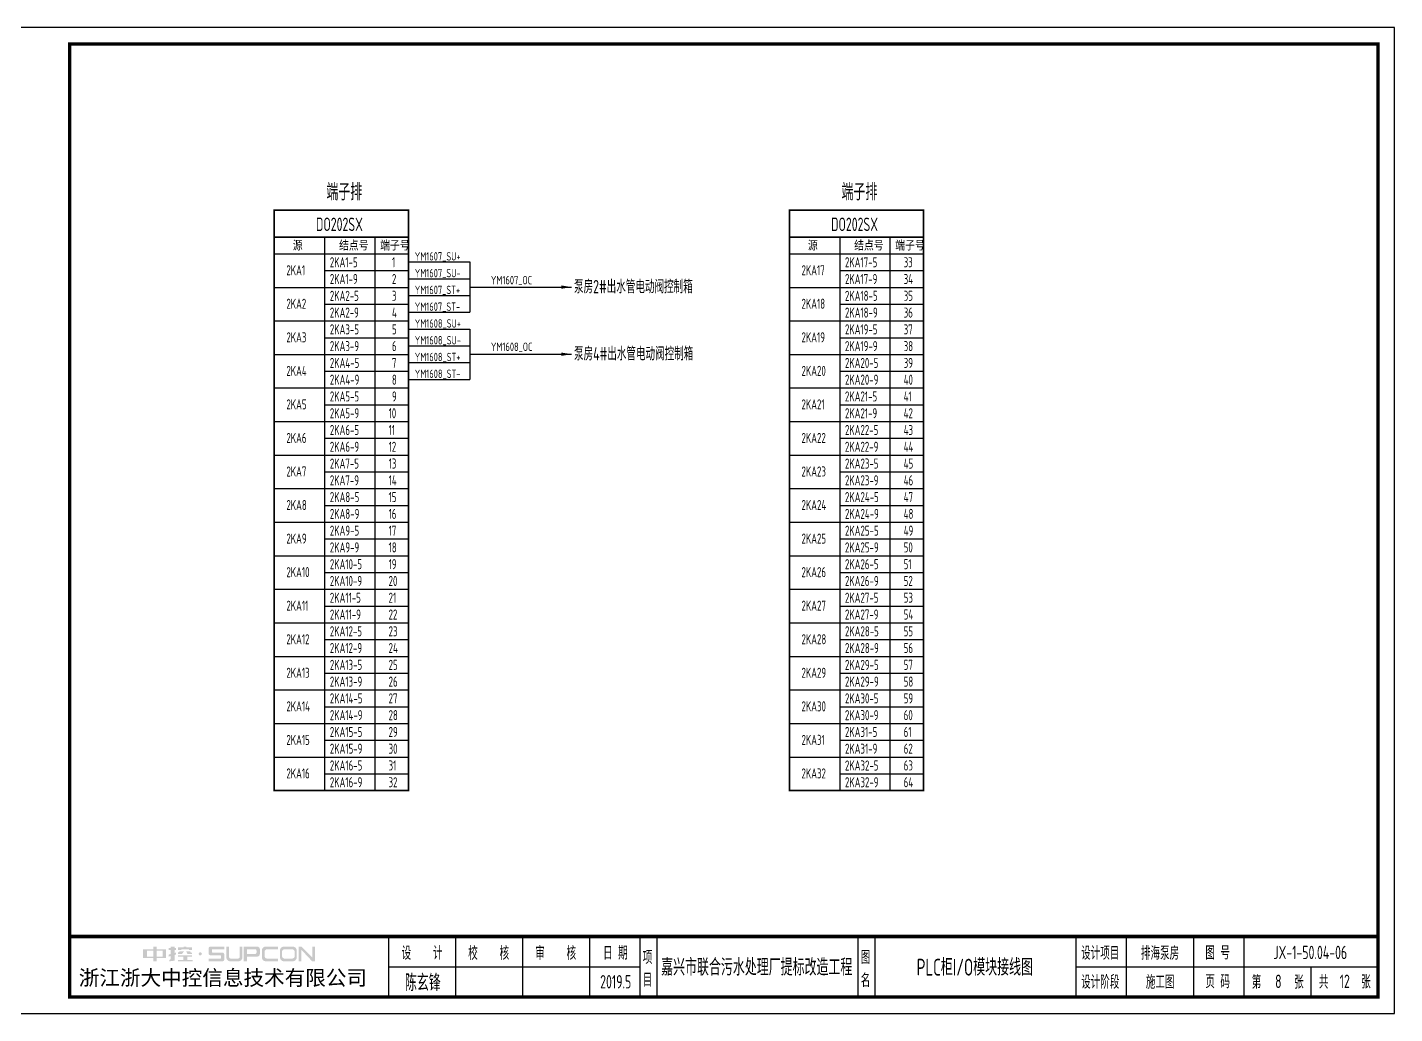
# Model space of a CAD drawing. Header units: millimetres. Extents: x 30557 to 235556, y -116603 to -73383.
# Drawn here: x 183823 to 187899, y -83067 to -80127 of the extents above; entities that cross this region are included whole.
import ezdxf
from ezdxf.enums import TextEntityAlignment as Align

# ---------------------------------------------------------------- set-up
doc = ezdxf.new("R2010")
doc.units = ezdxf.units.MM
doc.layers.add('1', color=3, linetype='Continuous')
doc.layers.add('符号层', color=3, linetype='Continuous')
doc.layers.add('_Drawing', color=7, linetype='Continuous', lineweight=25)
doc.styles.add('supcon', font='sceie.shx', dxfattribs={"width": 0.75, "height": 40, "bigfont": 'sceic.shx'})
doc.styles.add('Title', font='', dxfattribs={"height": 45})
doc.styles.get('Title').set_extended_font_data('SimHei')

# ---------------------------------------------------------------- blocks, each defined once
blk = doc.blocks.new('中控·SUPCON')
at = {"linetype": 'Continuous'}
h = blk.add_hatch(color=2, dxfattribs=at)
h.dxf.hatch_style = 1
h.paths.add_polyline_path([(34, 33), (20, 33), (20, 37), (15, 37), (15, 36), (15, 33), (0, 33), (0, 20), (13, 20), (15, 20), (15, 15), (20, 15), (20, 20), (22, 20), (34, 20)])
h.paths.add_polyline_path([(20, 30), (20, 31), (29, 31), (29, 22), (20, 22)], flags=16)
h.paths.add_polyline_path([(15, 30), (15, 22), (6, 22), (6, 31), (15, 31)], flags=16)
h.paths.add_polyline_path([(47, 32), (49, 32), (49, 35), (47, 35), (47, 37), (41, 37), (41, 35), (38, 35), (38, 32), (41, 32), (41, 25.8), (38, 25), (38, 22), (41, 22.8), (41, 18.3), (39, 17), (39, 15), (47, 16), (47, 24.5), (49, 25), (49, 28), (47, 27.5)])
h.paths.add_polyline_path([(61, 30), (55, 30), (52, 28), (52, 26), (58, 26)])
h.paths.add_polyline_path([(73, 28), (71, 28), (70, 30), (64, 30), (66, 26), (73, 26)])
h.paths.add_polyline_path([(73, 36), (64.6, 36), (64.6, 37), (60.4, 37), (60.4, 36), (52, 36), (52, 32), (56.8, 32), (56.8, 33.1), (68.2, 33.1), (68.2, 32), (73, 32)])
h.paths.add_polyline_path([(66, 22), (73, 22), (73, 24), (52, 24), (52, 22), (60, 22), (60, 17), (52, 17), (52, 15), (74, 15), (74, 17), (66, 17)])
h.paths.add_polyline_path([(82.7, 26.1, 1), (87.6, 26.1, 1)])
h.paths.add_polyline_path([(118, 28), (103.5, 28, -0.414214), (102.5, 29), (102.5, 32, -0.414214), (103.5, 33), (121, 33), (121, 37), (100.5, 37, 0.414214), (97.5, 34), (97.5, 27, 0.414214), (100.5, 24), (115, 24, -0.414214), (116, 23), (116, 20, -0.414214), (115, 19), (97.5, 19), (97.5, 15), (118, 15, 0.414214), (121, 18), (121, 25, 0.414214)])
h.paths.add_polyline_path([(128, 37), (124, 37), (124, 36), (124, 21, 0.414214), (130, 15), (142, 15, 0.414214), (148, 21), (148, 37), (144, 37), (144, 22, -0.414214), (141, 19), (131, 19, -0.414214), (128, 22)])
h.paths.add_polyline_path([(174, 26), (174, 33, 0.414214), (170, 37), (150, 37), (150, 36), (150, 15), (155, 15), (155, 22), (170, 22, 0.414214)])
h.paths.add_polyline_path([(167, 26), (155, 26), (155, 33), (167, 33, -0.414214), (169, 31), (169, 28, -0.414214)], flags=16)
h.paths.add_polyline_path([(201, 19), (185, 19, -0.414214), (181, 23), (181, 29, -0.414214), (185, 33), (201, 33), (201, 37), (183, 37, 0.414214), (177, 31), (177, 21, 0.414214), (183, 15), (201, 15)])
h.paths.add_polyline_path([(229, 21), (229, 31, 0.414214), (223, 37), (210, 37, 0.414214), (204, 31), (204, 21, 0.414214), (210, 15), (223, 15, 0.414214)])
h.paths.add_polyline_path([(207, 23), (207, 29, -0.414214), (211, 33), (222, 33, -0.414214), (226, 29), (226, 23, -0.414214), (222, 19), (211, 19, -0.414214)], flags=16)
h.paths.add_polyline_path([(236, 32.1), (252, 15), (256, 15), (256, 37), (252, 37), (252, 21), (236, 37), (232, 37), (232, 36), (232, 15), (236, 15)])
h = blk.add_hatch(color=2, dxfattribs=at)
h.dxf.hatch_style = 1
h.paths.add_polyline_path([(34, 33), (20, 33), (20, 37), (15, 37), (15, 36), (15, 33), (0, 33), (0, 20), (13, 20), (15, 20), (15, 15), (20, 15), (20, 20), (22, 20), (34, 20)])
h.paths.add_polyline_path([(20, 30), (20, 31), (29, 31), (29, 22), (20, 22)], flags=16)
h.paths.add_polyline_path([(15, 30), (15, 22), (6, 22), (6, 31), (15, 31)], flags=16)
h.paths.add_polyline_path([(47, 32), (49, 32), (49, 35), (47, 35), (47, 37), (41, 37), (41, 35), (38, 35), (38, 32), (41, 32), (41, 25.8), (38, 25), (38, 22), (41, 22.8), (41, 18.3), (39, 17), (39, 15), (47, 16), (47, 24.5), (49, 25), (49, 28), (47, 27.5)])
h.paths.add_polyline_path([(61, 30), (55, 30), (52, 28), (52, 26), (58, 26)])
h.paths.add_polyline_path([(73, 28), (71, 28), (70, 30), (64, 30), (66, 26), (73, 26)])
h.paths.add_polyline_path([(73, 36), (64.6, 36), (64.6, 37), (60.4, 37), (60.4, 36), (52, 36), (52, 32), (56.8, 32), (56.8, 33.1), (68.2, 33.1), (68.2, 32), (73, 32)])
h.paths.add_polyline_path([(66, 22), (73, 22), (73, 24), (52, 24), (52, 22), (60, 22), (60, 17), (52, 17), (52, 15), (74, 15), (74, 17), (66, 17)])
h.paths.add_polyline_path([(82.7, 26.1, 1), (87.6, 26.1, 1)])
h.paths.add_polyline_path([(118, 28), (103.5, 28, -0.414214), (102.5, 29), (102.5, 32, -0.414214), (103.5, 33), (121, 33), (121, 37), (100.5, 37, 0.414214), (97.5, 34), (97.5, 27, 0.414214), (100.5, 24), (115, 24, -0.414214), (116, 23), (116, 20, -0.414214), (115, 19), (97.5, 19), (97.5, 15), (118, 15, 0.414214), (121, 18), (121, 25, 0.414214)])
h.paths.add_polyline_path([(128, 37), (124, 37), (124, 36), (124, 21, 0.414214), (130, 15), (142, 15, 0.414214), (148, 21), (148, 37), (144, 37), (144, 22, -0.414214), (141, 19), (131, 19, -0.414214), (128, 22)])
h.paths.add_polyline_path([(174, 26), (174, 33, 0.414214), (170, 37), (150, 37), (150, 36), (150, 15), (155, 15), (155, 22), (170, 22, 0.414214)])
h.paths.add_polyline_path([(167, 26), (155, 26), (155, 33), (167, 33, -0.414214), (169, 31), (169, 28, -0.414214)], flags=16)
h.paths.add_polyline_path([(201, 19), (185, 19, -0.414214), (181, 23), (181, 29, -0.414214), (185, 33), (201, 33), (201, 37), (183, 37, 0.414214), (177, 31), (177, 21, 0.414214), (183, 15), (201, 15)])
h.paths.add_polyline_path([(229, 21), (229, 31, 0.414214), (223, 37), (210, 37, 0.414214), (204, 31), (204, 21, 0.414214), (210, 15), (223, 15, 0.414214)])
h.paths.add_polyline_path([(207, 23), (207, 29, -0.414214), (211, 33), (222, 33, -0.414214), (226, 29), (226, 23, -0.414214), (222, 19), (211, 19, -0.414214)], flags=16)
h.paths.add_polyline_path([(236, 32.1), (252, 15), (256, 15), (256, 37), (252, 37), (252, 21), (236, 37), (232, 37), (232, 36), (232, 15), (236, 15)])
h = blk.add_hatch(color=2, dxfattribs=at)
h.dxf.hatch_style = 1
h.paths.add_polyline_path([(34, 33), (20, 33), (20, 37), (15, 37), (15, 36), (15, 33), (0, 33), (0, 20), (13, 20), (15, 20), (15, 15), (20, 15), (20, 20), (22, 20), (34, 20)])
h.paths.add_polyline_path([(20, 30), (20, 31), (29, 31), (29, 22), (20, 22)], flags=16)
h.paths.add_polyline_path([(15, 30), (15, 22), (6, 22), (6, 31), (15, 31)], flags=16)
h.paths.add_polyline_path([(47, 32), (49, 32), (49, 35), (47, 35), (47, 37), (41, 37), (41, 35), (38, 35), (38, 32), (41, 32), (41, 25.8), (38, 25), (38, 22), (41, 22.8), (41, 18.3), (39, 17), (39, 15), (47, 16), (47, 24.5), (49, 25), (49, 28), (47, 27.5)])
h.paths.add_polyline_path([(61, 30), (55, 30), (52, 28), (52, 26), (58, 26)])
h.paths.add_polyline_path([(73, 28), (71, 28), (70, 30), (64, 30), (66, 26), (73, 26)])
h.paths.add_polyline_path([(73, 36), (64.6, 36), (64.6, 37), (60.4, 37), (60.4, 36), (52, 36), (52, 32), (56.8, 32), (56.8, 33.1), (68.2, 33.1), (68.2, 32), (73, 32)])
h.paths.add_polyline_path([(66, 22), (73, 22), (73, 24), (52, 24), (52, 22), (60, 22), (60, 17), (52, 17), (52, 15), (74, 15), (74, 17), (66, 17)])
h.paths.add_polyline_path([(82.7, 26.1, 1), (87.6, 26.1, 1)])
h.paths.add_polyline_path([(118, 28), (103.5, 28, -0.414214), (102.5, 29), (102.5, 32, -0.414214), (103.5, 33), (121, 33), (121, 37), (100.5, 37, 0.414214), (97.5, 34), (97.5, 27, 0.414214), (100.5, 24), (115, 24, -0.414214), (116, 23), (116, 20, -0.414214), (115, 19), (97.5, 19), (97.5, 15), (118, 15, 0.414214), (121, 18), (121, 25, 0.414214)])
h.paths.add_polyline_path([(128, 37), (124, 37), (124, 36), (124, 21, 0.414214), (130, 15), (142, 15, 0.414214), (148, 21), (148, 37), (144, 37), (144, 22, -0.414214), (141, 19), (131, 19, -0.414214), (128, 22)])
h.paths.add_polyline_path([(174, 26), (174, 33, 0.414214), (170, 37), (150, 37), (150, 36), (150, 15), (155, 15), (155, 22), (170, 22, 0.414214)])
h.paths.add_polyline_path([(167, 26), (155, 26), (155, 33), (167, 33, -0.414214), (169, 31), (169, 28, -0.414214)], flags=16)
h.paths.add_polyline_path([(201, 19), (185, 19, -0.414214), (181, 23), (181, 29, -0.414214), (185, 33), (201, 33), (201, 37), (183, 37, 0.414214), (177, 31), (177, 21, 0.414214), (183, 15), (201, 15)])
h.paths.add_polyline_path([(229, 21), (229, 31, 0.414214), (223, 37), (210, 37, 0.414214), (204, 31), (204, 21, 0.414214), (210, 15), (223, 15, 0.414214)])
h.paths.add_polyline_path([(207, 23), (207, 29, -0.414214), (211, 33), (222, 33, -0.414214), (226, 29), (226, 23, -0.414214), (222, 19), (211, 19, -0.414214)], flags=16)
h.paths.add_polyline_path([(236, 32.1), (252, 15), (256, 15), (256, 37), (252, 37), (252, 21), (236, 37), (232, 37), (232, 36), (232, 15), (236, 15)])
h = blk.add_hatch(color=2, dxfattribs=at)
h.dxf.hatch_style = 1
h.paths.add_polyline_path([(34, 33), (20, 33), (20, 37), (15, 37), (15, 36), (15, 33), (0, 33), (0, 20), (13, 20), (15, 20), (15, 15), (20, 15), (20, 20), (22, 20), (34, 20)])
h.paths.add_polyline_path([(20, 30), (20, 31), (29, 31), (29, 22), (20, 22)], flags=16)
h.paths.add_polyline_path([(15, 30), (15, 22), (6, 22), (6, 31), (15, 31)], flags=16)
h.paths.add_polyline_path([(47, 32), (49, 32), (49, 35), (47, 35), (47, 37), (41, 37), (41, 35), (38, 35), (38, 32), (41, 32), (41, 25.8), (38, 25), (38, 22), (41, 22.8), (41, 18.3), (39, 17), (39, 15), (47, 16), (47, 24.5), (49, 25), (49, 28), (47, 27.5)])
h.paths.add_polyline_path([(61, 30), (55, 30), (52, 28), (52, 26), (58, 26)])
h.paths.add_polyline_path([(73, 28), (71, 28), (70, 30), (64, 30), (66, 26), (73, 26)])
h.paths.add_polyline_path([(73, 36), (64.6, 36), (64.6, 37), (60.4, 37), (60.4, 36), (52, 36), (52, 32), (56.8, 32), (56.8, 33.1), (68.2, 33.1), (68.2, 32), (73, 32)])
h.paths.add_polyline_path([(66, 22), (73, 22), (73, 24), (52, 24), (52, 22), (60, 22), (60, 17), (52, 17), (52, 15), (74, 15), (74, 17), (66, 17)])
h.paths.add_polyline_path([(82.7, 26.1, 1), (87.6, 26.1, 1)])
h.paths.add_polyline_path([(118, 28), (103.5, 28, -0.414214), (102.5, 29), (102.5, 32, -0.414214), (103.5, 33), (121, 33), (121, 37), (100.5, 37, 0.414214), (97.5, 34), (97.5, 27, 0.414214), (100.5, 24), (115, 24, -0.414214), (116, 23), (116, 20, -0.414214), (115, 19), (97.5, 19), (97.5, 15), (118, 15, 0.414214), (121, 18), (121, 25, 0.414214)])
h.paths.add_polyline_path([(128, 37), (124, 37), (124, 36), (124, 21, 0.414214), (130, 15), (142, 15, 0.414214), (148, 21), (148, 37), (144, 37), (144, 22, -0.414214), (141, 19), (131, 19, -0.414214), (128, 22)])
h.paths.add_polyline_path([(174, 26), (174, 33, 0.414214), (170, 37), (150, 37), (150, 36), (150, 15), (155, 15), (155, 22), (170, 22, 0.414214)])
h.paths.add_polyline_path([(167, 26), (155, 26), (155, 33), (167, 33, -0.414214), (169, 31), (169, 28, -0.414214)], flags=16)
h.paths.add_polyline_path([(201, 19), (185, 19, -0.414214), (181, 23), (181, 29, -0.414214), (185, 33), (201, 33), (201, 37), (183, 37, 0.414214), (177, 31), (177, 21, 0.414214), (183, 15), (201, 15)])
h.paths.add_polyline_path([(229, 21), (229, 31, 0.414214), (223, 37), (210, 37, 0.414214), (204, 31), (204, 21, 0.414214), (210, 15), (223, 15, 0.414214)])
h.paths.add_polyline_path([(207, 23), (207, 29, -0.414214), (211, 33), (222, 33, -0.414214), (226, 29), (226, 23, -0.414214), (222, 19), (211, 19, -0.414214)], flags=16)
h.paths.add_polyline_path([(236, 32.1), (252, 15), (256, 15), (256, 37), (252, 37), (252, 21), (236, 37), (232, 37), (232, 36), (232, 15), (236, 15)])
h = blk.add_hatch(color=2, dxfattribs=at)
h.dxf.hatch_style = 1
h.paths.add_polyline_path([(34, 33), (20, 33), (20, 37), (15, 37), (15, 36), (15, 33), (0, 33), (0, 20), (13, 20), (15, 20), (15, 15), (20, 15), (20, 20), (22, 20), (34, 20)])
h.paths.add_polyline_path([(20, 30), (20, 31), (29, 31), (29, 22), (20, 22)], flags=16)
h.paths.add_polyline_path([(15, 30), (15, 22), (6, 22), (6, 31), (15, 31)], flags=16)
h.paths.add_polyline_path([(47, 32), (49, 32), (49, 35), (47, 35), (47, 37), (41, 37), (41, 35), (38, 35), (38, 32), (41, 32), (41, 25.8), (38, 25), (38, 22), (41, 22.8), (41, 18.3), (39, 17), (39, 15), (47, 16), (47, 24.5), (49, 25), (49, 28), (47, 27.5)])
h.paths.add_polyline_path([(61, 30), (55, 30), (52, 28), (52, 26), (58, 26)])
h.paths.add_polyline_path([(73, 28), (71, 28), (70, 30), (64, 30), (66, 26), (73, 26)])
h.paths.add_polyline_path([(73, 36), (64.6, 36), (64.6, 37), (60.4, 37), (60.4, 36), (52, 36), (52, 32), (56.8, 32), (56.8, 33.1), (68.2, 33.1), (68.2, 32), (73, 32)])
h.paths.add_polyline_path([(66, 22), (73, 22), (73, 24), (52, 24), (52, 22), (60, 22), (60, 17), (52, 17), (52, 15), (74, 15), (74, 17), (66, 17)])
h.paths.add_polyline_path([(82.7, 26.1, 1), (87.6, 26.1, 1)])
h.paths.add_polyline_path([(118, 28), (103.5, 28, -0.414214), (102.5, 29), (102.5, 32, -0.414214), (103.5, 33), (121, 33), (121, 37), (100.5, 37, 0.414214), (97.5, 34), (97.5, 27, 0.414214), (100.5, 24), (115, 24, -0.414214), (116, 23), (116, 20, -0.414214), (115, 19), (97.5, 19), (97.5, 15), (118, 15, 0.414214), (121, 18), (121, 25, 0.414214)])
h.paths.add_polyline_path([(128, 37), (124, 37), (124, 36), (124, 21, 0.414214), (130, 15), (142, 15, 0.414214), (148, 21), (148, 37), (144, 37), (144, 22, -0.414214), (141, 19), (131, 19, -0.414214), (128, 22)])
h.paths.add_polyline_path([(174, 26), (174, 33, 0.414214), (170, 37), (150, 37), (150, 36), (150, 15), (155, 15), (155, 22), (170, 22, 0.414214)])
h.paths.add_polyline_path([(167, 26), (155, 26), (155, 33), (167, 33, -0.414214), (169, 31), (169, 28, -0.414214)], flags=16)
h.paths.add_polyline_path([(201, 19), (185, 19, -0.414214), (181, 23), (181, 29, -0.414214), (185, 33), (201, 33), (201, 37), (183, 37, 0.414214), (177, 31), (177, 21, 0.414214), (183, 15), (201, 15)])
h.paths.add_polyline_path([(229, 21), (229, 31, 0.414214), (223, 37), (210, 37, 0.414214), (204, 31), (204, 21, 0.414214), (210, 15), (223, 15, 0.414214)])
h.paths.add_polyline_path([(207, 23), (207, 29, -0.414214), (211, 33), (222, 33, -0.414214), (226, 29), (226, 23, -0.414214), (222, 19), (211, 19, -0.414214)], flags=16)
h.paths.add_polyline_path([(236, 32.1), (252, 15), (256, 15), (256, 37), (252, 37), (252, 21), (236, 37), (232, 37), (232, 36), (232, 15), (236, 15)])
h = blk.add_hatch(color=2, dxfattribs=at)
h.dxf.hatch_style = 1
h.paths.add_polyline_path([(34, 33), (20, 33), (20, 37), (15, 37), (15, 36), (15, 33), (0, 33), (0, 20), (13, 20), (15, 20), (15, 15), (20, 15), (20, 20), (22, 20), (34, 20)])
h.paths.add_polyline_path([(20, 30), (20, 31), (29, 31), (29, 22), (20, 22)], flags=16)
h.paths.add_polyline_path([(15, 30), (15, 22), (6, 22), (6, 31), (15, 31)], flags=16)
h.paths.add_polyline_path([(47, 32), (49, 32), (49, 35), (47, 35), (47, 37), (41, 37), (41, 35), (38, 35), (38, 32), (41, 32), (41, 25.8), (38, 25), (38, 22), (41, 22.8), (41, 18.3), (39, 17), (39, 15), (47, 16), (47, 24.5), (49, 25), (49, 28), (47, 27.5)])
h.paths.add_polyline_path([(61, 30), (55, 30), (52, 28), (52, 26), (58, 26)])
h.paths.add_polyline_path([(73, 28), (71, 28), (70, 30), (64, 30), (66, 26), (73, 26)])
h.paths.add_polyline_path([(73, 36), (64.6, 36), (64.6, 37), (60.4, 37), (60.4, 36), (52, 36), (52, 32), (56.8, 32), (56.8, 33.1), (68.2, 33.1), (68.2, 32), (73, 32)])
h.paths.add_polyline_path([(66, 22), (73, 22), (73, 24), (52, 24), (52, 22), (60, 22), (60, 17), (52, 17), (52, 15), (74, 15), (74, 17), (66, 17)])
h.paths.add_polyline_path([(82.7, 26.1, 1), (87.6, 26.1, 1)])
h.paths.add_polyline_path([(118, 28), (103.5, 28, -0.414214), (102.5, 29), (102.5, 32, -0.414214), (103.5, 33), (121, 33), (121, 37), (100.5, 37, 0.414214), (97.5, 34), (97.5, 27, 0.414214), (100.5, 24), (115, 24, -0.414214), (116, 23), (116, 20, -0.414214), (115, 19), (97.5, 19), (97.5, 15), (118, 15, 0.414214), (121, 18), (121, 25, 0.414214)])
h.paths.add_polyline_path([(128, 37), (124, 37), (124, 36), (124, 21, 0.414214), (130, 15), (142, 15, 0.414214), (148, 21), (148, 37), (144, 37), (144, 22, -0.414214), (141, 19), (131, 19, -0.414214), (128, 22)])
h.paths.add_polyline_path([(174, 26), (174, 33, 0.414214), (170, 37), (150, 37), (150, 36), (150, 15), (155, 15), (155, 22), (170, 22, 0.414214)])
h.paths.add_polyline_path([(167, 26), (155, 26), (155, 33), (167, 33, -0.414214), (169, 31), (169, 28, -0.414214)], flags=16)
h.paths.add_polyline_path([(201, 19), (185, 19, -0.414214), (181, 23), (181, 29, -0.414214), (185, 33), (201, 33), (201, 37), (183, 37, 0.414214), (177, 31), (177, 21, 0.414214), (183, 15), (201, 15)])
h.paths.add_polyline_path([(229, 21), (229, 31, 0.414214), (223, 37), (210, 37, 0.414214), (204, 31), (204, 21, 0.414214), (210, 15), (223, 15, 0.414214)])
h.paths.add_polyline_path([(207, 23), (207, 29, -0.414214), (211, 33), (222, 33, -0.414214), (226, 29), (226, 23, -0.414214), (222, 19), (211, 19, -0.414214)], flags=16)
h.paths.add_polyline_path([(236, 32.1), (252, 15), (256, 15), (256, 37), (252, 37), (252, 21), (236, 37), (232, 37), (232, 36), (232, 15), (236, 15)])
blk = doc.blocks.new('supcon图框')
at = {"linetype": 'Continuous'}
for p, q in [((6145.7, 4361.7), (1987.7, 4361.7)), ((1987.7, 4361.7), (1987.7, 1421.7)), ((6145.7, 1421.7), (6145.7, 4361.7)), ((1987.7, 1421.7), (6145.7, 1421.7))]:
    blk.add_line(p, q, dxfattribs=at)
for p, q in [((3145.7, 1651.7), (3145.7, 1471.7)), ((3345.7, 1651.7), (3345.7, 1471.7)), ((3545.7, 1651.7), (3545.7, 1471.7)), ((3745.7, 1651.7), (3745.7, 1471.7)), ((3895.7, 1651.7), (3895.7, 1471.7)), ((3945.7, 1651.7), (3945.7, 1471.7)), ((4545.7, 1651.7), (4545.7, 1471.7)), ((4595.7, 1651.7), (4595.7, 1471.7)), ((5195.7, 1651.7), (5195.7, 1471.7)), ((5345.7, 1651.7), (5345.7, 1471.7)), ((5545.7, 1651.7), (5545.7, 1471.7)), ((5695.7, 1651.7), (5695.7, 1471.7)), ((3145.7, 1561.7), (3895.7, 1561.7)), ((5195.7, 1561.7), (6095.7, 1561.7)), ((5895.7, 1561.7), (5895.7, 1471.7))]:
    blk.add_line(p, q)
at = {"linetype": 'Continuous', "const_width": 10}
blk.add_lwpolyline([(2195.7, 4311.7), (6095.7, 4311.7), (6095.7, 1471.7), (2195.7, 1471.7)], close=True, dxfattribs=at)
blk.add_lwpolyline([(2195.7, 1651.7), (6095.7, 1651.7)], dxfattribs=at)
at = {"linetype": 'Continuous', "xscale": 2, "yscale": 2, "zscale": 2}
blk.add_blockref('中控·SUPCON', (2414.6, 1547.7), dxfattribs=at)
at = {"style": 'supcon', "width": 0.75}
for s, p in [('设    计', (3246.2, 1604.2)), ('校    核', (3444.8, 1604.2)), ('审    核', (3644.5, 1604.2)), ('日 期', (3822.5, 1604.2)), ('项', (3918.2, 1590.7)), ('图', (4568.2, 1590.7)), ('设计项目', (5268, 1604.2)), ('图 号', (5618, 1604.2)), ('目', (3918.2, 1522.9)), ('名', (4568.2, 1522.9)), ('设计阶段', (5268, 1518.1)), ('施工图', (5446.5, 1518.1)), ('页 码', (5618, 1518.1)), ('第      张', (5797, 1518.1)), ('共      张', (5997, 1518.1))]:
    blk.add_text(s, height=40, dxfattribs=at).set_placement(p, align=Align.MIDDLE)
at = {"style": 'Title'}
blk.add_text('浙江浙大中控信息技术有限公司', height=45, dxfattribs=at).set_placement((2222.8, 1506.2))
blk = doc.blocks.new('DO端子接线表1')
at = {"lineweight": -3}
for p, q in [((19587.6, 29279.5), (19587.6, 27629.5)), ((19737.6, 29279.5), (19737.6, 27629.5)), ((19437.6, 29229.5), (19837.6, 29229.5)), ((19587.6, 29179.5), (19837.6, 29179.5)), ((19437.6, 29129.5), (19837.6, 29129.5)), ((19587.6, 29079.5), (19837.6, 29079.5)), ((19437.6, 29029.5), (19837.6, 29029.5)), ((19587.6, 28979.5), (19837.6, 28979.5)), ((19437.6, 28929.5), (19837.6, 28929.5)), ((19587.6, 28879.5), (19837.6, 28879.5)), ((19437.6, 28829.5), (19837.6, 28829.5)), ((19587.6, 28779.5), (19837.6, 28779.5)), ((19437.6, 28729.5), (19837.6, 28729.5)), ((19587.6, 28679.5), (19837.6, 28679.5)), ((19437.6, 28629.5), (19837.6, 28629.5)), ((19587.6, 28579.5), (19837.6, 28579.5)), ((19437.6, 28529.5), (19837.6, 28529.5)), ((19587.6, 28479.5), (19837.6, 28479.5)), ((19437.6, 28429.5), (19837.6, 28429.5)), ((19587.6, 28379.5), (19837.6, 28379.5)), ((19437.6, 28329.5), (19837.6, 28329.5)), ((19587.6, 28279.5), (19837.6, 28279.5)), ((19437.6, 28229.5), (19837.6, 28229.5)), ((19587.6, 28179.5), (19837.6, 28179.5)), ((19437.6, 28129.5), (19837.6, 28129.5)), ((19587.6, 28079.5), (19837.6, 28079.5)), ((19437.6, 28029.5), (19837.6, 28029.5)), ((19587.6, 27979.5), (19837.6, 27979.5)), ((19437.6, 27929.5), (19837.6, 27929.5)), ((19587.6, 27879.5), (19837.6, 27879.5)), ((19437.6, 27829.5), (19837.6, 27829.5)), ((19587.6, 27779.5), (19837.6, 27779.5)), ((19437.6, 27729.5), (19837.6, 27729.5)), ((19587.6, 27679.5), (19837.6, 27679.5))]:
    blk.add_line(p, q, dxfattribs=at)
at = {"lineweight": -3, "const_width": 5}
blk.add_lwpolyline([(19437.6, 29359.5), (19437.6, 27629.5), (19837.6, 27629.5), (19837.6, 29359.5)], close=True, dxfattribs=at)
blk.add_lwpolyline([(19437.6, 29279.5), (19837.6, 29279.5)], dxfattribs=at)
at = {"color": 7, "style": 'supcon', "width": 0.75}
for s, p in [('源', (19492.9, 29239.3)), ('结点号', (19630.8, 29239.3)), ('端子号', (19753.3, 29239.3)), ('1', (19788.4, 29189.3)), ('2', (19788.4, 29139.3)), ('3', (19788.4, 29089.3)), ('4', (19788.4, 29039.3)), ('5', (19788.4, 28989.3)), ('6', (19788.4, 28939.3)), ('7', (19788.4, 28889.3)), ('8', (19788.4, 28839.3)), ('9', (19788.4, 28789.3)), ('10', (19778.4, 28739.3)), ('11', (19778.4, 28689.3)), ('12', (19778.4, 28639.3)), ('13', (19778.4, 28589.3)), ('14', (19778.4, 28539.3)), ('15', (19778.4, 28489.3)), ('16', (19778.4, 28439.3)), ('17', (19778.4, 28389.3)), ('18', (19778.4, 28339.3)), ('19', (19778.4, 28289.3)), ('20', (19778.4, 28239.3)), ('21', (19778.4, 28189.3)), ('22', (19778.4, 28139.3)), ('23', (19778.4, 28089.3)), ('24', (19778.4, 28039.3)), ('25', (19778.4, 27989.3)), ('26', (19778.4, 27939.3)), ('27', (19778.4, 27889.3)), ('28', (19778.4, 27839.3)), ('29', (19778.4, 27789.3)), ('30', (19778.4, 27739.3)), ('31', (19778.4, 27689.3)), ('32', (19778.4, 27639.3))]:
    blk.add_text(s, height=30, dxfattribs=at).set_placement(p)
blk = doc.blocks.new('DO端子接线表2')
at = {"lineweight": -3}
for p, q in [((21123.2, 29279.5), (21123.2, 27629.5)), ((21273.2, 29279.5), (21273.2, 27629.5)), ((20973.2, 29229.5), (21373.2, 29229.5)), ((21123.2, 29179.5), (21373.2, 29179.5)), ((20973.2, 29129.5), (21373.2, 29129.5)), ((21123.2, 29079.5), (21373.2, 29079.5)), ((20973.2, 29029.5), (21373.2, 29029.5)), ((21123.2, 28979.5), (21373.2, 28979.5)), ((20973.2, 28929.5), (21373.2, 28929.5)), ((21123.2, 28879.5), (21373.2, 28879.5)), ((20973.2, 28829.5), (21373.2, 28829.5)), ((21123.2, 28779.5), (21373.2, 28779.5)), ((20973.2, 28729.5), (21373.2, 28729.5)), ((21123.2, 28679.5), (21373.2, 28679.5)), ((20973.2, 28629.5), (21373.2, 28629.5)), ((21123.2, 28579.5), (21373.2, 28579.5)), ((20973.2, 28529.5), (21373.2, 28529.5)), ((21123.2, 28479.5), (21373.2, 28479.5)), ((20973.2, 28429.5), (21373.2, 28429.5)), ((21123.2, 28379.5), (21373.2, 28379.5)), ((20973.2, 28329.5), (21373.2, 28329.5)), ((21123.2, 28279.5), (21373.2, 28279.5)), ((20973.2, 28229.5), (21373.2, 28229.5)), ((21123.2, 28179.5), (21373.2, 28179.5)), ((20973.2, 28129.5), (21373.2, 28129.5)), ((21123.2, 28079.5), (21373.2, 28079.5)), ((20973.2, 28029.5), (21373.2, 28029.5)), ((21123.2, 27979.5), (21373.2, 27979.5)), ((20973.2, 27929.5), (21373.2, 27929.5)), ((21123.2, 27879.5), (21373.2, 27879.5)), ((20973.2, 27829.5), (21373.2, 27829.5)), ((21123.2, 27779.5), (21373.2, 27779.5)), ((20973.2, 27729.5), (21373.2, 27729.5)), ((21123.2, 27679.5), (21373.2, 27679.5))]:
    blk.add_line(p, q, dxfattribs=at)
at = {"lineweight": -3, "const_width": 5}
blk.add_lwpolyline([(20973.2, 29359.5), (20973.2, 27629.5), (21373.2, 27629.5), (21373.2, 29359.5)], close=True, dxfattribs=at)
blk.add_lwpolyline([(20973.2, 29279.5), (21373.2, 29279.5)], dxfattribs=at)
at = {"color": 7, "style": 'supcon', "width": 0.75}
for s, p in [('源', (21028.5, 29239.3)), ('结点号', (21166.4, 29239.3)), ('端子号', (21288.9, 29239.3)), ('33', (21314, 29189.3)), ('34', (21314, 29139.3)), ('35', (21314, 29089.3)), ('36', (21314, 29039.3)), ('37', (21314, 28989.3)), ('38', (21314, 28939.3)), ('39', (21314, 28889.3)), ('40', (21314, 28839.3)), ('41', (21314, 28789.3)), ('42', (21314, 28739.3)), ('43', (21314, 28689.3)), ('44', (21314, 28639.3)), ('45', (21314, 28589.3)), ('46', (21314, 28539.3)), ('47', (21314, 28489.3)), ('48', (21314, 28439.3)), ('49', (21314, 28389.3)), ('50', (21314, 28339.3)), ('51', (21314, 28289.3)), ('52', (21314, 28239.3)), ('53', (21314, 28189.3)), ('54', (21314, 28139.3)), ('55', (21314, 28089.3)), ('56', (21314, 28039.3)), ('57', (21314, 27989.3)), ('58', (21314, 27939.3)), ('59', (21314, 27889.3)), ('60', (21314, 27839.3)), ('61', (21314, 27789.3)), ('62', (21314, 27739.3)), ('63', (21314, 27689.3)), ('64', (21314, 27639.3))]:
    blk.add_text(s, height=30, dxfattribs=at).set_placement(p)

msp = doc.modelspace()

# ---------------------------------------------------------------- linework, layer by layer
for p, q in [((184959.2, -80826.7), (185141.7, -80826.7)), ((185141.7, -80826.7), (185141.7, -80976.7)), ((184959.2, -80876.7), (185141.7, -80876.7)), ((185141.7, -80901.7), (185445.6, -80901.7)), ((184959.2, -80926.7), (185141.7, -80926.7)), ((184959.2, -80976.7), (185141.7, -80976.7)), ((184959.2, -81026.7), (185141.7, -81026.7)), ((185141.7, -81026.7), (185141.7, -81176.7)), ((184959.2, -81076.7), (185141.7, -81076.7)), ((185141.7, -81101.7), (185445.6, -81101.7)), ((184959.2, -81126.7), (185141.7, -81126.7)), ((184959.2, -81176.7), (185141.7, -81176.7))]:
    msp.add_line(p, q)
for points in [[(185445.6, -80901.7, 0, 10, 0), (185414.8, -80901.7, 10, 10, 0)], [(185445.6, -81101.7, 0, 10, 0), (185414.8, -81101.7, 10, 10, 0)]]:
    msp.add_lwpolyline(points, format="xyseb")

# ---------------------------------------------------------------- block references
msp.add_blockref('supcon图框', (181753.6, -84489.1))
at = {"color": 1}
for name in ['DO端子接线表1', 'DO端子接线表2']:
    msp.add_blockref(name, (165121.6, -110031.9), dxfattribs=at)

# ---------------------------------------------------------------- texts
at = {"linetype": 'Continuous', "style": 'supcon', "width": 0.75}
for s, height, p in [('YM1607_SU+', 25, (184978, -80822.5)), ('YM1607_SU-', 25, (184978, -80872.5)), ('YM1607_OC', 25, (185205, -80893.4)), ('YM1607_ST+', 25, (184978, -80922.5)), ('泵房2#出水管电动阀控制箱', 40, (185452.8, -80920.3)), ('YM1607_ST-', 25, (184978, -80972.5)), ('YM1608_SU+', 25, (184978, -81022.5)), ('YM1608_SU-', 25, (184978, -81072.5)), ('YM1608_OC', 25, (185205, -81092)), ('泵房4#出水管电动阀控制箱', 40, (185452.8, -81120.3)), ('YM1608_ST+', 25, (184978, -81122.5)), ('YM1608_ST-', 25, (184978, -81172.5))]:
    msp.add_text(s, height=height, dxfattribs=at).set_placement(p)
at = {"color": 3, "style": 'supcon', "width": 0.75}
for s, p in [('2KA1', (184595.3, -80866.3)), ('2KA17', (186131, -80866.3)), ('2KA2', (184595.3, -80966.3)), ('2KA18', (186131, -80966.3)), ('2KA3', (184595.3, -81066.3)), ('2KA19', (186131, -81066.3)), ('2KA4', (184595.3, -81166.3)), ('2KA20', (186131, -81166.3)), ('2KA5', (184595.3, -81266.3)), ('2KA21', (186131, -81266.3)), ('2KA6', (184595.3, -81366.3)), ('2KA22', (186131, -81366.3)), ('2KA7', (184595.3, -81466.3)), ('2KA23', (186131, -81466.3)), ('2KA8', (184595.3, -81566.3)), ('2KA24', (186131, -81566.3)), ('2KA9', (184595.3, -81666.3)), ('2KA25', (186131, -81666.3)), ('2KA10', (184595.3, -81766.3)), ('2KA26', (186131, -81766.3)), ('2KA11', (184595.3, -81866.3)), ('2KA27', (186131, -81866.3)), ('2KA12', (184595.3, -81966.3)), ('2KA28', (186131, -81966.3)), ('2KA13', (184595.3, -82066.3)), ('2KA29', (186131, -82066.3)), ('2KA14', (184595.3, -82166.3)), ('2KA30', (186131, -82166.3)), ('2KA15', (184595.3, -82266.3)), ('2KA31', (186131, -82266.3)), ('2KA16', (184595.3, -82366.3)), ('2KA32', (186131, -82366.3))]:
    msp.add_text(s, height=30, dxfattribs=at).set_placement(p)
for s, height, p in [('排海泵房', 40, (187200, -82884.9)), ('陈玄锋', 50, (185002.1, -82972.4)), ('8', 40, (187552.6, -82971)), ('12', 40, (187750.6, -82971)), ('2019.5', 40, (185577.1, -82972.4))]:
    msp.add_text(s, height=height, dxfattribs=at).set_placement(p, align=Align.MIDDLE)
at = {"layer": '1', "style": 'supcon', "width": 0.75}
for p in [(184753.4, -80734.5), (186289.1, -80734.5)]:
    msp.add_text('DO202SX', height=40, dxfattribs=at).set_placement(p, align=Align.CENTER)
at = {"layer": '1', "color": 3, "style": 'supcon', "width": 0.75}
for s, p in [('2KA1-5', (184724.9, -80842.6)), ('2KA17-5', (186260.6, -80842.6)), ('2KA1-9', (184724.9, -80892.6)), ('2KA17-9', (186260.6, -80892.6)), ('2KA2-5', (184724.9, -80942.6)), ('2KA18-5', (186260.6, -80942.6)), ('2KA2-9', (184724.9, -80992.6)), ('2KA18-9', (186260.6, -80992.6)), ('2KA3-5', (184724.9, -81042.6)), ('2KA19-5', (186260.6, -81042.6)), ('2KA3-9', (184724.9, -81092.6)), ('2KA19-9', (186260.6, -81092.6)), ('2KA4-5', (184724.9, -81142.6)), ('2KA20-5', (186260.6, -81142.6)), ('2KA4-9', (184724.9, -81192.6)), ('2KA20-9', (186260.6, -81192.6)), ('2KA5-5', (184724.9, -81242.6)), ('2KA21-5', (186260.6, -81242.6)), ('2KA5-9', (184724.9, -81292.6)), ('2KA21-9', (186260.6, -81292.6)), ('2KA6-5', (184724.9, -81342.6)), ('2KA22-5', (186260.6, -81342.6)), ('2KA6-9', (184724.9, -81392.6)), ('2KA22-9', (186260.6, -81392.6)), ('2KA7-5', (184724.9, -81442.6)), ('2KA23-5', (186260.6, -81442.6)), ('2KA7-9', (184724.9, -81492.6)), ('2KA23-9', (186260.6, -81492.6)), ('2KA8-5', (184724.9, -81542.6)), ('2KA24-5', (186260.6, -81542.6)), ('2KA8-9', (184724.9, -81592.6)), ('2KA24-9', (186260.6, -81592.6)), ('2KA9-5', (184724.9, -81642.6)), ('2KA25-5', (186260.6, -81642.6)), ('2KA9-9', (184724.9, -81692.6)), ('2KA25-9', (186260.6, -81692.6)), ('2KA10-5', (184724.9, -81742.6)), ('2KA26-5', (186260.6, -81742.6)), ('2KA10-9', (184724.9, -81792.6)), ('2KA26-9', (186260.6, -81792.6)), ('2KA11-5', (184724.9, -81842.6)), ('2KA27-5', (186260.6, -81842.6)), ('2KA11-9', (184724.9, -81892.6)), ('2KA27-9', (186260.6, -81892.6)), ('2KA12-5', (184724.9, -81942.6)), ('2KA28-5', (186260.6, -81942.6)), ('2KA12-9', (184724.9, -81992.6)), ('2KA28-9', (186260.6, -81992.6)), ('2KA13-5', (184724.9, -82042.6)), ('2KA29-5', (186260.6, -82042.6)), ('2KA13-9', (184724.9, -82092.6)), ('2KA29-9', (186260.6, -82092.6)), ('2KA14-5', (184724.9, -82142.6)), ('2KA30-5', (186260.6, -82142.6)), ('2KA14-9', (184724.9, -82192.6)), ('2KA30-9', (186260.6, -82192.6)), ('2KA15-5', (184724.9, -82242.6)), ('2KA31-5', (186260.6, -82242.6)), ('2KA15-9', (184724.9, -82292.6)), ('2KA31-9', (186260.6, -82292.6)), ('2KA16-5', (184724.9, -82342.6)), ('2KA32-5', (186260.6, -82342.6)), ('2KA16-9', (184724.9, -82392.6)), ('2KA32-9', (186260.6, -82392.6))]:
    msp.add_text(s, height=30, dxfattribs=at).set_placement(p)
at = {"layer": '_Drawing', "color": 3, "style": 'supcon', "width": 0.75}
for s, height, p in [('JX-1-50.04-06', 40, (187647.8, -82884.9)), ('嘉兴市联合污水处理厂提标改造工程', 50, (185997.6, -82926.3)), ('PLC柜I/O模块接线图', 50, (186647.6, -82926.3))]:
    msp.add_text(s, height=height, dxfattribs=at).set_placement(p, align=Align.MIDDLE)
at = {"layer": '符号层', "color": 4, "style": 'supcon', "width": 0.75}
for p in [(184714.5, -80643.1), (186250.1, -80643.1)]:
    msp.add_text('端子排', height=50, dxfattribs=at).set_placement(p)

doc.saveas('drawing.dxf')
